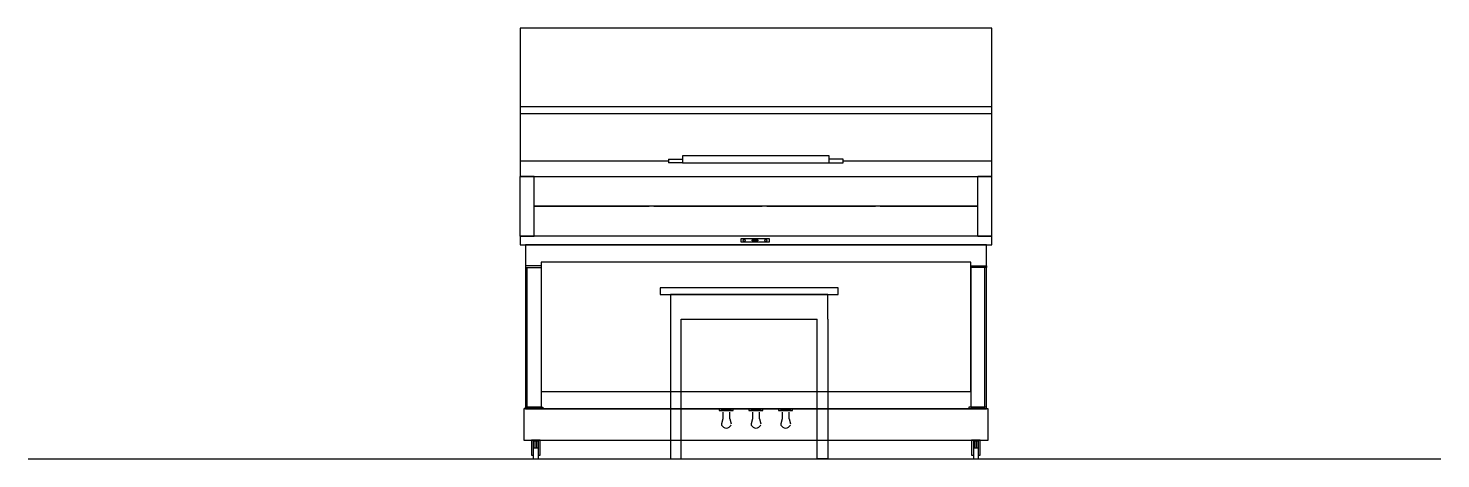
# Model space of a CAD drawing. Header units: centimetres. Extents: x 35 to 439, y 31 to 154.
import ezdxf

# ---------------------------------------------------------------- set-up
doc = ezdxf.new("R2010")
doc.units = ezdxf.units.CM
for name, color, linetype in [('Capac', 31, 'Continuous'), ('Clape albe', 7, 'Continuous'), ('Corp principal', 31, 'Continuous'), ('Corp principal 2D', 31, 'Continuous'), ('Mecanism închidere 2D', 201, 'Continuous'), ('Pedală 2D', 151, 'Continuous'), ('Roată 2D', 211, 'Continuous'), ('Scăunel', 15, 'Continuous')]:
    doc.layers.add(name, color=color, linetype=linetype)

msp = doc.modelspace()

# ---------------------------------------------------------------- linework, layer by layer
at = {"layer": 'Capac', "ltscale": 4}
for p, q in [((310.69, 131.38), (175.69, 131.38)), ((175.69, 131.38), (175.69, 111.38)), ((310.69, 111.38), (310.69, 131.38)), ((310.69, 129.38), (175.69, 129.38)), ((243.19, 117.38), (222.19, 117.38)), ((222.19, 117.38), (222.19, 115.38)), ((264.19, 117.38), (243.19, 117.38)), ((264.19, 115.38), (264.19, 117.38)), ((218.19, 116.38), (222.19, 116.38)), ((222.19, 115.38), (218.19, 115.38)), ((222.19, 115.38), (243.19, 115.38)), ((243.19, 115.38), (264.19, 115.38)), ((268.19, 116.38), (264.19, 116.38)), ((264.19, 115.38), (268.19, 115.38)), ((268.19, 115.38), (268.19, 116.38)), ((175.69, 111.38), (310.69, 111.38))]:
    msp.add_line(p, q, dxfattribs=at)
at = {"layer": 'Capac'}
for p, q in [((218.19, 116.38), (218.19, 115.38)), ((34.81, 30.58), (439.29, 30.58))]:
    msp.add_line(p, q, dxfattribs=at)
at = {"layer": 'Clape albe', "extrusion": (0, -1, 3.06162e-16)}
for p, q in [((179.69, 102.88, -7.25), (181.99, 102.88, -7.25)), ((195.9, 102.88, -7.25), (198.2, 102.88, -7.25)), ((207.5, 102.88, -7.25), (207.5, 102.88, 7.25)), ((228.31, 102.88, -7.25), (230.61, 102.88, -7.25)), ((239.91, 102.88, -7.25), (239.91, 102.88, 7.25)), ((260.72, 102.88, -7.25), (263.02, 102.88, -7.25)), ((272.32, 102.88, -7.25), (272.32, 102.88, 7.25)), ((293.14, 102.88, -7.25), (295.44, 102.88, -7.25))]:
    msp.add_line(p, q, dxfattribs=at)
at = {"layer": 'Clape albe', "extrusion": (0, -1, 3.06162e-16), "elevation": -102.88}
for points in [[(180.19, 7.25), (180.19, -2.25), (179.69, -2.25)], [(293.14, 7.25), (295.44, 7.25), (297.74, 7.25), (300.04, 7.25), (302.44, 7.25), (306.69, 7.25), (306.69, -7.25), (179.69, -7.25), (179.69, 7.25), (182.49, 7.25), (182.49, -2.25), (181.99, -2.25), (181.49, -2.25), (181.49, 7.25)], [(191.29, 7.25), (191.29, -7.25), (193.59, -7.25), (195.89, -7.25), (195.89, -2.25), (196.39, -2.25), (196.39, 7.25), (194.28, 7.25), (188.99, 7.25), (186.59, 7.25), (184.29, 7.25), (181.99, 7.25)], [(181.99, -2.25), (181.99, -7.25), (184.29, -7.25)], [(184.29, 7.25), (184.29, -7.25), (186.59, -7.25)], [(186.09, 7.25), (186.09, -2.25), (186.59, -2.25), (187.09, -2.25), (187.09, 7.25)], [(186.59, -2.25), (186.59, -7.25), (188.99, -7.25)], [(188.99, -2.25), (188.49, -2.25), (188.49, 7.25)], [(189.49, 7.25), (189.49, -2.25), (188.99, -2.25), (188.99, -7.25), (191.29, -7.25)], [(193.59, -2.25), (193.09, -2.25), (193.09, 7.25)], [(194.09, 7.25), (194.09, -2.25), (193.59, -2.25), (193.59, -7.25)], [(195.89, -2.25), (195.39, -2.25), (195.39, 7.25)], [(195.9, 7.25), (198.2, 7.25), (200.5, 7.25), (202.8, 7.25), (205.2, 7.25), (210.49, 7.25), (212.6, 7.25)], [(198.7, 7.25), (198.7, -2.25), (198.2, -2.25), (197.7, -2.25), (197.7, 7.25)], [(198.2, -2.25), (198.2, -7.25), (200.5, -7.25)], [(200.5, 7.25), (200.5, -7.25), (202.8, -7.25)], [(202.3, 7.25), (202.3, -2.25), (202.8, -2.25), (203.3, -2.25), (203.3, 7.25)], [(202.8, -2.25), (202.8, -7.25), (205.2, -7.25)], [(205.2, -2.25), (204.7, -2.25), (204.7, 7.25)], [(205.7, 7.25), (205.7, -2.25), (205.2, -2.25), (205.2, -7.25), (207.5, -7.25), (209.8, -7.25), (209.8, -2.25), (210.3, -2.25), (210.3, 7.25)], [(209.8, -2.25), (209.3, -2.25), (209.3, 7.25)], [(209.8, -7.25), (212.1, -7.25), (212.1, -2.25)], [(214.4, -7.25), (212.1, -7.25), (212.1, -2.25), (211.6, -2.25), (211.6, 7.25)], [(213.9, 7.25), (213.9, -2.25), (214.4, -2.25), (214.9, -2.25), (214.9, 7.25), (212.1, 7.25)], [(223.7, 7.25), (223.7, -7.25), (226, -7.25), (228.3, -7.25), (228.3, -2.25), (228.8, -2.25), (228.8, 7.25), (226.69, 7.25), (221.4, 7.25), (219, 7.25), (216.7, 7.25), (214.4, 7.25)], [(214.4, -2.25), (214.4, -7.25), (216.7, -7.25)], [(216.7, 7.25), (216.7, -7.25), (219, -7.25)], [(218.5, 7.25), (218.5, -2.25), (219, -2.25), (219.5, -2.25), (219.5, 7.25)], [(219, -2.25), (219, -7.25), (221.4, -7.25)], [(221.4, -2.25), (220.9, -2.25), (220.9, 7.25)], [(221.9, 7.25), (221.9, -2.25), (221.4, -2.25), (221.4, -7.25), (223.7, -7.25)], [(226, -2.25), (225.5, -2.25), (225.5, 7.25)], [(226.5, 7.25), (226.5, -2.25), (226, -2.25), (226, -7.25)], [(228.3, -2.25), (227.8, -2.25), (227.8, 7.25)], [(228.31, 7.25), (230.61, 7.25), (232.91, 7.25), (235.21, 7.25), (237.61, 7.25), (242.9, 7.25), (245.01, 7.25)], [(231.11, 7.25), (231.11, -2.25), (230.61, -2.25), (230.11, -2.25), (230.11, 7.25)], [(230.61, -2.25), (230.61, -7.25), (232.91, -7.25)], [(232.91, 7.25), (232.91, -7.25), (235.21, -7.25)], [(234.71, 7.25), (234.71, -2.25), (235.21, -2.25), (235.71, -2.25), (235.71, 7.25)], [(235.21, -2.25), (235.21, -7.25), (237.61, -7.25)], [(237.61, -2.25), (237.11, -2.25), (237.11, 7.25)], [(238.11, 7.25), (238.11, -2.25), (237.61, -2.25), (237.61, -7.25), (239.91, -7.25), (242.21, -7.25), (242.21, -2.25), (242.71, -2.25), (242.71, 7.25)], [(242.21, -2.25), (241.71, -2.25), (241.71, 7.25)], [(242.21, -7.25), (244.51, -7.25), (244.51, -2.25)], [(246.81, -7.25), (244.51, -7.25), (244.51, -2.25), (244.01, -2.25), (244.01, 7.25)], [(246.31, 7.25), (246.31, -2.25), (246.81, -2.25), (247.31, -2.25), (247.31, 7.25), (244.51, 7.25)], [(256.11, 7.25), (256.11, -7.25), (258.41, -7.25), (260.71, -7.25), (260.71, -2.25), (261.21, -2.25), (261.21, 7.25), (259.1, 7.25), (253.81, 7.25), (251.41, 7.25), (249.11, 7.25), (246.81, 7.25)], [(246.81, -2.25), (246.81, -7.25), (249.11, -7.25)], [(249.11, 7.25), (249.11, -7.25), (251.41, -7.25)], [(250.91, 7.25), (250.91, -2.25), (251.41, -2.25), (251.91, -2.25), (251.91, 7.25)], [(251.41, -2.25), (251.41, -7.25), (253.81, -7.25)], [(253.81, -2.25), (253.31, -2.25), (253.31, 7.25)], [(254.31, 7.25), (254.31, -2.25), (253.81, -2.25), (253.81, -7.25), (256.11, -7.25)], [(258.41, -2.25), (257.91, -2.25), (257.91, 7.25)], [(258.91, 7.25), (258.91, -2.25), (258.41, -2.25), (258.41, -7.25)], [(260.71, -2.25), (260.21, -2.25), (260.21, 7.25)], [(260.72, 7.25), (263.02, 7.25), (265.32, 7.25), (267.62, 7.25), (270.02, 7.25), (275.31, 7.25), (277.42, 7.25)], [(263.52, 7.25), (263.52, -2.25), (263.02, -2.25), (262.52, -2.25), (262.52, 7.25)], [(263.02, -2.25), (263.02, -7.25), (265.32, -7.25)], [(265.32, 7.25), (265.32, -7.25), (267.62, -7.25)], [(267.12, 7.25), (267.12, -2.25), (267.62, -2.25), (268.12, -2.25), (268.12, 7.25)], [(267.62, -2.25), (267.62, -7.25), (270.02, -7.25)], [(270.02, -2.25), (269.52, -2.25), (269.52, 7.25)], [(270.52, 7.25), (270.52, -2.25), (270.02, -2.25), (270.02, -7.25), (272.32, -7.25), (274.62, -7.25), (274.62, -2.25), (275.12, -2.25), (275.12, 7.25)], [(274.62, -2.25), (274.12, -2.25), (274.12, 7.25)], [(274.62, -7.25), (276.92, -7.25), (276.92, -2.25)], [(279.22, -7.25), (276.92, -7.25), (276.92, -2.25), (276.42, -2.25), (276.42, 7.25)], [(278.72, 7.25), (278.72, -2.25), (279.22, -2.25), (279.72, -2.25), (279.72, 7.25), (276.92, 7.25)], [(288.52, 7.25), (288.52, -7.25), (290.82, -7.25), (293.12, -7.25), (293.12, -2.25), (293.62, -2.25), (293.62, 7.25), (291.51, 7.25), (286.22, 7.25), (283.82, 7.25), (281.52, 7.25), (279.22, 7.25)], [(279.22, -2.25), (279.22, -7.25), (281.52, -7.25)], [(281.52, 7.25), (281.52, -7.25), (283.82, -7.25)], [(283.32, 7.25), (283.32, -2.25), (283.82, -2.25), (284.32, -2.25), (284.32, 7.25)], [(283.82, -2.25), (283.82, -7.25), (286.22, -7.25)], [(286.22, -2.25), (285.72, -2.25), (285.72, 7.25)], [(286.72, 7.25), (286.72, -2.25), (286.22, -2.25), (286.22, -7.25), (288.52, -7.25)], [(290.82, -2.25), (290.32, -2.25), (290.32, 7.25)], [(291.32, 7.25), (291.32, -2.25), (290.82, -2.25), (290.82, -7.25)], [(293.12, -2.25), (292.62, -2.25), (292.62, 7.25)], [(295.94, 7.25), (295.94, -2.25), (295.44, -2.25), (294.94, -2.25), (294.94, 7.25)], [(295.44, -2.25), (295.44, -7.25), (297.74, -7.25)], [(297.74, 7.25), (297.74, -7.25), (300.04, -7.25)], [(299.54, 7.25), (299.54, -2.25), (300.04, -2.25), (300.54, -2.25), (300.54, 7.25)], [(300.04, -2.25), (300.04, -7.25), (302.44, -7.25)], [(302.44, -2.25), (301.94, -2.25), (301.94, 7.25)], [(302.94, 7.25), (302.94, -2.25), (302.44, -2.25), (302.44, -7.25), (304.74, -7.25)], [(304.74, 7.25), (304.74, -7.25), (306.69, -7.25)]]:
    msp.add_lwpolyline(points, dxfattribs=at)
for points in [[(212.6, -2.25), (212.6, 7.25), (212.6, -2.25), (212.1, -2.25)], [(245.01, -2.25), (245.01, 7.25), (245.01, -2.25), (244.51, -2.25)], [(277.42, -2.25), (277.42, 7.25), (277.42, -2.25), (276.92, -2.25)]]:
    msp.add_lwpolyline(points, close=True, dxfattribs=at)
at = {"layer": 'Corp principal'}
for points in [[(181.69, 85.88), (177.19, 85.88), (177.19, 85.38), (181.69, 85.38)], [(304.69, 85.88), (309.19, 85.88), (309.19, 85.38), (304.69, 85.38)]]:
    msp.add_lwpolyline(points, dxfattribs=at)
for points in [[(177.69, 45.38), (177.69, 85.38), (181.69, 85.38), (181.69, 45.38)], [(308.69, 45.38), (308.69, 85.38), (304.69, 85.38), (304.69, 45.38)], [(182.19, 44.88), (177.19, 44.88), (177.19, 45.38), (182.19, 45.38)], [(304.19, 44.88), (309.19, 44.88), (309.19, 45.38), (304.19, 45.38)]]:
    msp.add_lwpolyline(points, close=True, dxfattribs=at)
at = {"layer": 'Corp principal 2D'}
for p, q in [((175.69, 94.38), (175.69, 111.38)), ((179.69, 111.38), (175.69, 111.38)), ((179.69, 94.38), (179.69, 111.38)), ((306.69, 94.38), (306.69, 111.38)), ((310.69, 111.38), (306.69, 111.38)), ((310.69, 94.38), (310.69, 111.38)), ((175.69, 94.38), (179.69, 94.38)), ((310.69, 94.38), (175.69, 94.38)), ((306.69, 94.38), (310.69, 94.38)), ((310.69, 91.88), (310.69, 94.38)), ((175.69, 91.88), (310.69, 91.88)), ((309.69, 44.88), (176.69, 44.88)), ((176.69, 44.88), (176.69, 35.88)), ((309.69, 35.88), (309.69, 44.88)), ((176.69, 35.88), (309.69, 35.88))]:
    msp.add_line(p, q, dxfattribs=at)
msp.add_lwpolyline([(268.19, 115.88), (310.69, 115.88), (310.69, 153.88), (175.69, 153.88), (175.69, 115.88), (218.19, 115.88)], dxfattribs=at)
for points in [[(175.69, 91.88), (310.69, 91.88), (310.69, 94.38), (175.69, 94.38)], [(177.19, 44.88), (309.19, 44.88), (309.19, 91.88), (177.19, 91.88)], [(181.69, 49.88), (304.69, 49.88), (304.69, 86.88), (181.69, 86.88)]]:
    msp.add_lwpolyline(points, close=True, dxfattribs=at)
at = {"layer": 'Mecanism închidere 2D'}
for p, q in [((238.94, 93.13), (238.94, 93.63)), ((238.94, 93.63), (246.94, 93.63)), ((238.94, 92.63), (238.94, 93.13)), ((242.14, 93.13), (242.14, 93.28)), ((242.14, 93.28), (243.74, 93.28)), ((242.14, 92.98), (242.14, 93.13)), ((243.74, 93.28), (243.74, 92.98)), ((246.94, 93.63), (246.94, 92.63)), ((246.94, 92.63), (238.94, 92.63)), ((243.74, 92.98), (242.14, 92.98))]:
    msp.add_line(p, q, dxfattribs=at)
for centre in [(239.84, 93.13), (246.04, 93.13)]:
    msp.add_circle(centre, 0.3, dxfattribs=at)
at = {"layer": 'Pedală 2D'}
for p, q in [((233.69, 42), (233.3, 40.59)), ((235.69, 42), (236.08, 40.59)), ((242.19, 42), (241.8, 40.59)), ((244.19, 42), (244.58, 40.59)), ((250.69, 42), (250.3, 40.59)), ((252.69, 42), (253.08, 40.59))]:
    msp.add_line(p, q, dxfattribs=at)
for points in [[(232.69, 44.38), (236.69, 44.38), (236.69, 44.88), (232.69, 44.88)], [(241.19, 44.38), (245.19, 44.38), (245.19, 44.88), (241.19, 44.88)], [(249.69, 44.38), (253.69, 44.38), (253.69, 44.88), (249.69, 44.88)]]:
    msp.add_lwpolyline(points, close=True, dxfattribs=at)
for points in [[(236.19, 44.38), (233.19, 44.38)], [(233.69, 43.88), (233.69, 42)], [(235.69, 42), (235.69, 43.88)], [(244.69, 44.38), (241.69, 44.38)], [(242.19, 43.88), (242.19, 42)], [(244.19, 42), (244.19, 43.88)], [(253.19, 44.38), (250.19, 44.38)], [(250.69, 43.88), (250.69, 42)], [(252.69, 42), (252.69, 43.88)]]:
    msp.add_lwpolyline(points, dxfattribs=at)
for centre, radius, start, end in [((233.78, 40.46), 0.5, 164.6312, 205.1182), ((242.28, 40.46), 0.5, 164.6312, 205.1182), ((250.78, 40.46), 0.5, 164.6312, 205.1182), ((234.69, 40.88), 1.5, 205.1182, 334.8818), ((234.69, 40.88), 1.5, 205.1182, 334.8818), ((243.19, 40.88), 1.5, 205.1182, 334.8818), ((243.19, 40.88), 1.5, 205.1182, 334.8818), ((251.69, 40.88), 1.5, 205.1182, 334.8818), ((251.69, 40.88), 1.5, 205.1182, 334.8818)]:
    msp.add_arc(centre, radius, start, end, dxfattribs=at)
at = {"layer": 'Roată 2D'}
for p, q in [((180.94, 33.58), (179.44, 33.58)), ((179.94, 33.58), (179.94, 35.58)), ((180.44, 33.58), (180.44, 35.58)), ((306.94, 33.58), (305.44, 33.58)), ((305.94, 33.58), (305.94, 35.58)), ((306.44, 33.58), (306.44, 35.58))]:
    msp.add_line(p, q, dxfattribs=at)
for points in [[(180.94, 31.58), (181.44, 31.58), (181.44, 35.88), (178.94, 35.88), (178.94, 31.58), (179.44, 31.58)], [(306.94, 31.58), (307.44, 31.58), (307.44, 35.88), (304.94, 35.88), (304.94, 31.58), (305.44, 31.58)]]:
    msp.add_lwpolyline(points, dxfattribs=at)
for points in [[(180.94, 30.58), (180.94, 35.58), (179.44, 35.58), (179.44, 30.58)], [(306.94, 30.58), (306.94, 35.58), (305.44, 35.58), (305.44, 30.58)]]:
    msp.add_lwpolyline(points, close=True, dxfattribs=at)
at = {"layer": 'Scăunel'}
for p, q in [((218.76, 70.58), (218.76, 30.58)), ((221.76, 30.58), (221.76, 70.58)), ((260.76, 30.58), (260.76, 70.58)), ((263.76, 70.58), (263.76, 30.58)), ((218.76, 30.58), (221.76, 30.58)), ((263.76, 30.58), (260.76, 30.58))]:
    msp.add_line(p, q, dxfattribs=at)
msp.add_lwpolyline([(215.76, 77.58), (266.76, 77.58), (266.76, 79.58), (215.76, 79.58)], close=True, dxfattribs=at)
for points in [[(263.76, 70.58), (263.76, 77.58), (218.76, 77.58), (218.76, 70.58)], [(221.76, 70.58), (260.76, 70.58)]]:
    msp.add_lwpolyline(points, dxfattribs=at)

doc.saveas('drawing.dxf')
